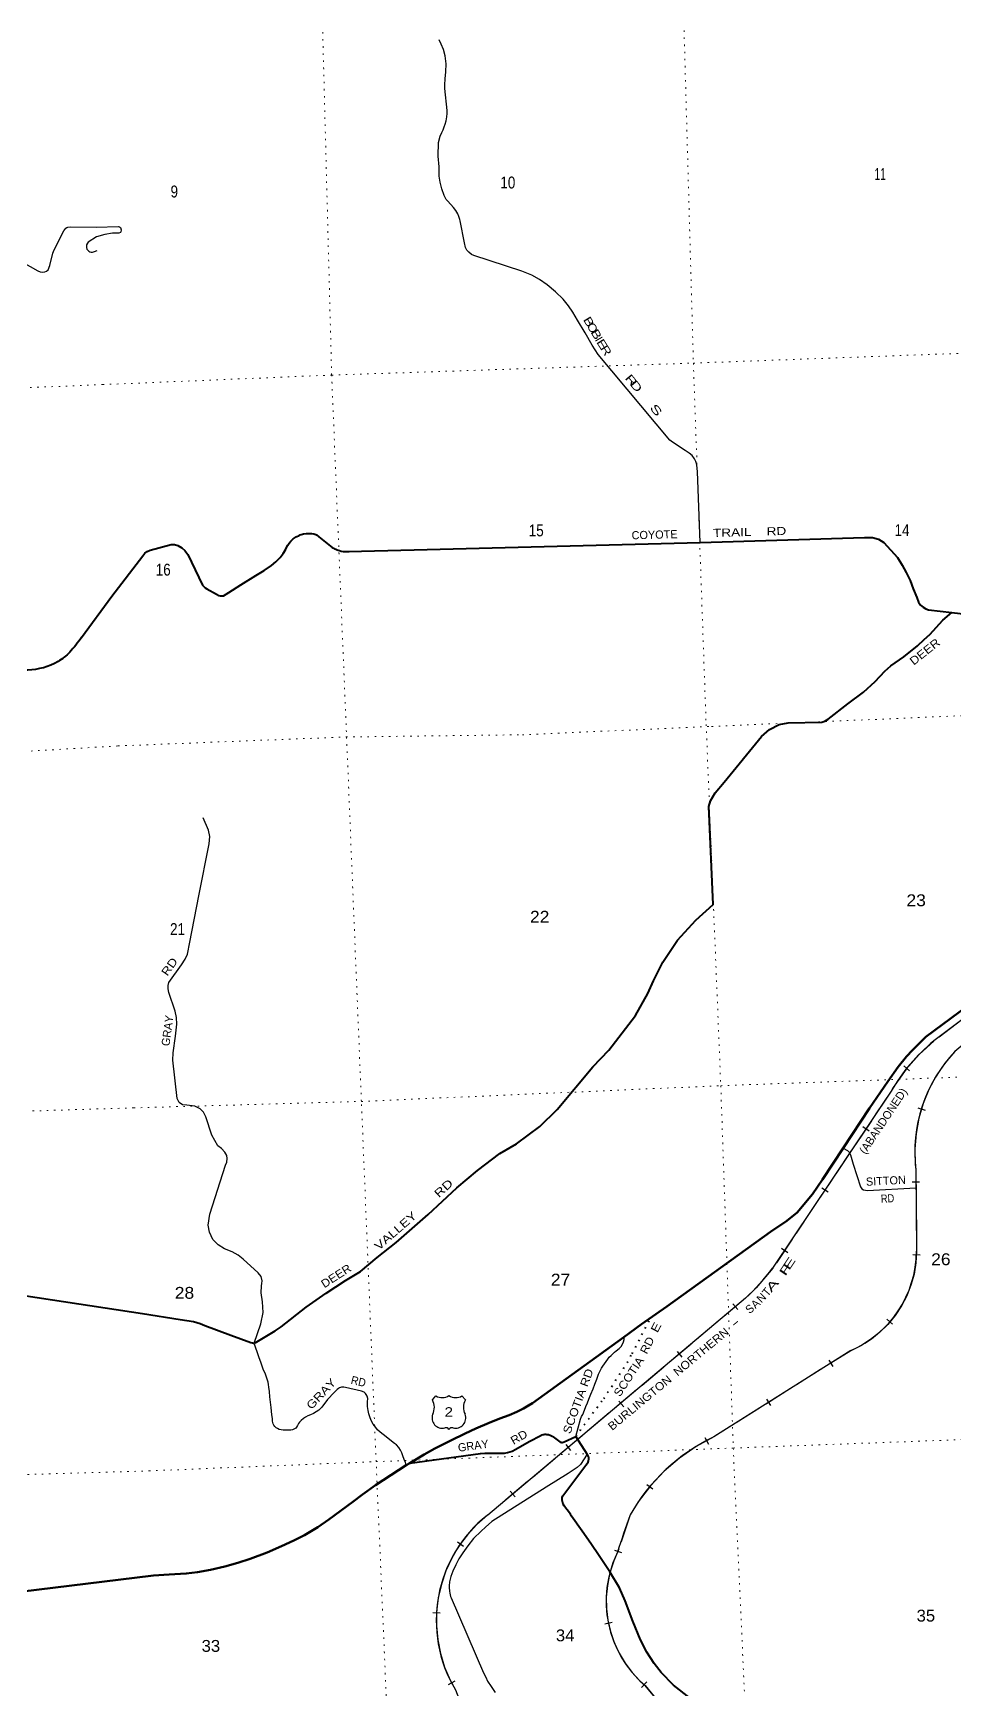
# Model space of a CAD drawing. Header units: feet. Extents: x 733631 to 986127, y 195788 to 388968.
# Drawn here: x 951232 to 964826, y 256671 to 281106 of the extents above; entities that cross this region are included whole.
import ezdxf
from ezdxf.enums import TextEntityAlignment as Align

# ---------------------------------------------------------------- set-up
doc = ezdxf.new("R2010")
doc.units = ezdxf.units.FT
doc.header["$LTSCALE"] = 70
doc.linetypes.add('DOTTED', pattern=[1.5, 0.3, -1.2])
doc.linetypes.add('LONG_DASHED', pattern=[7.5, 6, -1.5])
for name, color, linetype, lineweight in [('16', 7, 'Continuous', 25), ('20', 7, 'Continuous', 70), ('26', 7, 'Continuous', 40), ('29', 7, 'Continuous', 25), ('39', 7, 'Continuous', 13), ('53', 7, 'DOTTED', 40), ('63', 7, 'Continuous', 25), ('7', 7, 'DOTTED', 13)]:
    doc.layers.add(name, color=color, linetype=linetype, lineweight=lineweight)
for name, color, linetype in [('27', 7, 'Continuous'), ('30', 7, 'Continuous'), ('54', 7, 'Continuous')]:
    doc.layers.add(name, color=color, linetype=linetype)

msp = doc.modelspace()

# ---------------------------------------------------------------- linework, layer by layer
at = {"layer": '16'}
for p, q in [((957120.48, 260946.52), (957171.79, 261005.28)), ((957363.55, 261011.25), (957363.27, 261011.05)), ((957555.64, 261005.37), (957607.03, 260946.52))]:
    msp.add_line(p, q, dxfattribs=at)
for centre, radius, start, end in [((957262.87, 261162.94), 182.07, 239.97227, 303.45418), ((957464.65, 261162.44), 181.52, 236.33975, 300.08743), ((957464.64, 261162.94), 182.07, 236.54582, 236.59441), ((957266.69, 260680.99), 151.42, 159.09177, 283.81923), ((956927.5, 260835.89), 222.05, 332.97043, 29.75871), ((957460.81, 260680.99), 151.42, 256.18077, 20.90823), ((957800, 260835.89), 222.05, 150.24129, 207.02957)]:
    msp.add_arc(centre, radius, start, end, dxfattribs=at)
for centre, major_axis, start_param, end_param in [((957322.03, 260482.17), (-19.56, 51.67), 4.95877769, 6.28318531), ((957405.48, 260482.17), (19.56, 51.67), 0, 1.32637542)]:
    msp.add_ellipse(centre, major_axis=major_axis, ratio=0.929097, start_param=start_param, end_param=end_param, dxfattribs=at)
at = {"layer": '20'}
for points in [[(963179.09, 264659.34), (963565.82, 265248.15), (963838.56, 265641.89), (963988.24, 265859.89), (964114.99, 266012.04), (964201.18, 266106.94), (964398.91, 266303.51), (967328.21, 268469.39)], [(959942.69, 261874.76), (960203.06, 262065.66), (960576.53, 262326.09), (962109.14, 263425.15), (962346.24, 263589.47), (962498.1, 263710.38), (962724.35, 263983.21), (962873.12, 264200.24), (963179.09, 264659.34)], [(956786.16, 260015.71), (956998.01, 260142.01), (957155.1, 260229.75), (957392.05, 260350.23), (957601.5, 260451.06), (957761.21, 260524.4), (957960.19, 260608.2), (958117.27, 260671.06), (958252.11, 260723.44), (958364.69, 260770.58), (958462.87, 260821.66), (958540.11, 260866.18), (958596.4, 260901.54), (959942.69, 261874.76)], [(953008.3, 258355.9), (953239.05, 258369.99), (953490.92, 258386.89), (953656.79, 258406.86), (953845.69, 258440.66), (954059.17, 258491.36), (954249.6, 258543.59), (954433.9, 258605.05), (954685.01, 258697.22), (954895.41, 258789.4), (955078.17, 258873.9), (955234.82, 258953.78), (955430.63, 259072.09), (955594.96, 259181.16), (955945.89, 259443.87), (956088.72, 259552.95), (956280.69, 259691.21), (956735.81, 259985.33), (956786.16, 260015.71)], [(948858.22, 257052.77), (950756.36, 258004.73), (950835.99, 258041.87), (950937.85, 258087.32), (950992.91, 258105.23), (951042.46, 258116.24), (953008.3, 258355.9)]]:
    msp.add_lwpolyline(points, dxfattribs=at)
at = {"layer": '26'}
msp.add_line((951945.66, 272190.93), (952391.88, 272803.21), dxfattribs=at)
for points in [[(952391.88, 272803.21), (952851.06, 273398.45), (952880.82, 273434.6), (952912.72, 273460.13), (952957.37, 273481.4), (953269.4, 273563.28), (953315.12, 273563.28), (953366.15, 273547.33), (953423.56, 273516.49), (953471.4, 273476.08), (953512.86, 273416.52), (953730.28, 272965.6), (953748.62, 272944.34), (953768.82, 272926.79), (953793.27, 272911.37), (953934.13, 272833.2), (953968.69, 272812.99), (953992.08, 272807.15), (954023.44, 272805.02), (954040.98, 272808.21), (954117.26, 272855.01), (954297.46, 272968.27), (954515.42, 273106.2), (954637.89, 273182.13), (954748.88, 273255.52), (954812.04, 273308.48), (954873.92, 273372.94), (954921.12, 273432.28), (954954.93, 273485.88), (954970.88, 273521.62), (954986.19, 273553.52), (955007.87, 273584.79), (955034.03, 273614.78), (955069.11, 273647.33), (955109.3, 273676.68), (955154.59, 273697.1), (955169.43, 273704.44), (955220.46, 273719.12), (955264.47, 273724.86), (955313.59, 273728.06), (955343.25, 273724.23), (955370.37, 273719.76), (955399.39, 273712.1), (955408.96, 273708.28), (955445.48, 273677.6), (955643.88, 273520.75), (955660.49, 273510.81), (955676.8, 273501.8), (955694.19, 273494.5), (955713.61, 273486.26), (955729.76, 273479.74), (955748.4, 273474.19), (955775.27, 273467.82), (955806.64, 273462.85), (955840.34, 273459.74), (955864.56, 273459.28), (955893.29, 273460.99), (956074.5, 273465.8), (957043.54, 273491.28), (961070.27, 273595.68)], [(961070.27, 273595.68), (963492.29, 273666.2), (963609.37, 273666.21), (963700.63, 273640.98), (963776.28, 273592.94), (963980.41, 273370.72), (964048.86, 273260.21), (964108.89, 273148.5), (964165.94, 273031.99), (964212.77, 272910.67), (964263.2, 272780.94), (964288.42, 272712.48), (964318.44, 272670.44), (964358.06, 272638), (964398.89, 272616.38), (964439.71, 272601.97), (964781.99, 272562.5)], [(954507.6, 261787.98), (954799.83, 261965.31), (954889.27, 262024.96), (955260.31, 262316.59), (955555.16, 262522.06), (955840.06, 262707.64), (956062.02, 262840.2), (956303.86, 263045.66), (956585.45, 263271), (957055.88, 263681.93), (957479.92, 264072.98), (957786.36, 264331.47), (958115.99, 264583.33), (958361.14, 264722.52), (958705.68, 264981), (958962.42, 265232.86), (959489.17, 265859.2), (959721.07, 266107.74), (960115.29, 266614.78), (960297.5, 266939.55), (960381.98, 267129.27), (960521.12, 267404.33), (960733.14, 267725.78), (961008.11, 268020.72), (961263.2, 268256.01), (961196.94, 269699.24), (961220.13, 269782.08), (961289.7, 269901.39), (961422.21, 270057.14), (961972.15, 270729.87), (962094.72, 270835.92), (962233.86, 270908.83), (962366.38, 270932.03), (962863.3, 270945.28), (962907.21, 270956.88), (962955.24, 270986.71), (963250.09, 271213.71), (963478.67, 271387.7), (963652.6, 271541.79), (963791.74, 271694.24), (963879.53, 271775.43), (964071.67, 271907.99), (964274.58, 272069.54), (964375, 272160.28), (964459, 272238.15), (964647.28, 272448.99), (964781.99, 272562.5)], [(964781.99, 272562.5), (965556.49, 272469.72)], [(945555.07, 262597.82), (946778.13, 262381.45), (946836.59, 262371.16), (946891.7, 262367.27), (950853.03, 262489.27), (951020.48, 262493.17), (951127.93, 262480.8), (952843.38, 262221.35)], [(952843.38, 262221.35), (953398.94, 262131.57), (953598.03, 262102.25), (953694.76, 262074.88), (953766.09, 262044.58), (954146.18, 261903.84), (954440.17, 261795.65), (954465.09, 261787.1), (954480.72, 261784.41), (954492.54, 261784.18)], [(956786.16, 260015.71), (957827.55, 260156.03), (957895.14, 260163.15), (957952.4, 260163.15), (958104.2, 260163.83), (958182.13, 260163.15), (958227.53, 260171.96), (958298.01, 260191.62), (958350.53, 260219.42), (958548.92, 260332.29), (958718.7, 260423.39), (958726.58, 260427.8), (958736.23, 260432.96), (958752.54, 260436.69), (958764.31, 260438.81), (958776.51, 260439.91), (958792.43, 260440.08), (958806.75, 260439.32), (958822.54, 260437.12), (958832.11, 260435.21), (958844.95, 260431.7), (958855.49, 260428.31), (958867.74, 260423.22), (958875.57, 260419.53), (958884.42, 260414.87), (958891.88, 260410.42), (958897.97, 260406.48), (958901.11, 260404.36), (958998.76, 260329.58), (959004.96, 260326.31), (959013.78, 260323.29), (959018.75, 260321.9), (959028.38, 260320.35), (959036.83, 260320.27), (959050.86, 260322.55), (959064.72, 260328.1), (959236.95, 260408.54)], [(960920.59, 256547.46), (960674.62, 256738.62), (960495.72, 256925.7), (960388.99, 257061.95), (960283.28, 257224.63), (960189.77, 257409.69), (960077.96, 257684.22), (959965.54, 257984.56), (959879.18, 258176.89), (959735.79, 258409.98), (959577.74, 258649.58), (959457.16, 258830.1), (959329.26, 259011.84), (959173.08, 259234.64), (959155.37, 259260.25), (959109.12, 259326.07), (959105.3, 259331.38), (959072.68, 259371.85), (959064.64, 259384.66), (959050.75, 259410.55), (959038.74, 259448.24), (959036.04, 259469.69), (959036.17, 259491.1), (959036.83, 259509.53), (959043.39, 259531), (959383.83, 259986.52), (959415.54, 260028.09), (959424.96, 260053.38), (959428.39, 260075.67), (959427.11, 260091.1), (959423.68, 260112.95), (959402.51, 260146.81), (959238.37, 260406.29)]]:
    msp.add_lwpolyline(points, dxfattribs=at)
msp.add_spline([(951945.66, 272190.93), (951771.4, 271977.42), (951598.64, 271835.82), (951152.71, 271710.84), (950851.46, 271722.42), (950522.46, 271718.87), (950224.68, 271514.2), (949919.23, 271355.77), (949665.12, 271405.42), (949174.64, 271691.39), (949018.16, 271720.22), (948644.66, 271719.14), (948359.89, 271721.19), (948136.08, 271828.54), (947991.81, 271971.05), (947975.31, 272271.77), (947931.32, 272666.55), (947985.93, 273303.45), (948069.11, 273524.78), (948025.6, 273672.88), (947806.65, 274047.32), (947341.82, 274582.93), (946970.85, 274974.23), (946661.15, 275112.91), (946242.58, 275130.45), (945859.78, 275048.15), (945607.24, 274936.08), (944878.28, 274821.3), (943891.68, 274683.26), (943411.44, 274674.35), (942969.41, 274786.1), (942454.2, 274970.08), (942144.55, 274932.83), (941955.05, 274691.56), (941707.33, 274498.77), (941312.53, 274355.38), (940856.06, 274126.9), (940545.16, 273834.81), (940375.18, 273438.52), (940221.37, 273158.06), (940024.4, 273015.61), (939895.79, 272881.64), (939954.67, 272697.68), (940108.32, 272343.17), (940487.22, 271723.64), (940566.92, 271463.58), (940487.87, 271181.73), (940573.39, 270986.58), (940672.53, 270806.07), (940838.21, 270686.56), (940894.15, 270354.88), (940978.18, 270028.25), (940928.34, 269719.11), (940974.28, 269326.42), (941148.05, 268916), (941391.04, 268605.1), (942396.32, 267390.98), (942870.95, 266863.81), (943417.39, 266187.53), (943674.36, 265881.16), (943891.82, 265607.78), (944097.36, 265445.19), (944327.1, 265283.46), (944473.63, 265017.68), (944903.82, 264490.96), (945031.36, 264248.77), (945028.38, 263985.78), (944919.21, 263698.82), (944901.39, 263514.17), (945025.79, 263304.22), (945250.08, 263008.84), (945491.6, 262740.35), (945555.07, 262597.82)], degree=3, dxfattribs=at)
at = {"layer": '29'}
for points in [[(961070.27, 273595.68), (961029.02, 274638.57), (961023.69, 274683.38), (961018.35, 274741), (961005.55, 274787.94), (960984.22, 274826.36), (960953.29, 274874.37), (960909.56, 274911.72), (960848.76, 274952.26), (960674.9, 275063.23), (960641.83, 275085.63), (960620.5, 275104.84), (959567.2, 276364.96), (959478.67, 276505.8), (959374.14, 276685.05), (959261.08, 276874.97), (959193.88, 276992.35), (959129.88, 277086.24), (959047.75, 277180.13), (958935.76, 277288.97), (958810.96, 277393.53), (958701.1, 277470.36), (958588.03, 277534.38), (958440.84, 277596.26), (957732.59, 277826.73), (957695.53, 277841.68), (957656.07, 277873.69), (957627.8, 277903.03), (957607, 277946.24), (957591.53, 278012.4), (957530.2, 278337.3), (957525.4, 278355.71), (957510.47, 278402.66), (957493.4, 278442.14), (957467.8, 278490.15), (957429.4, 278536.03), (957347.27, 278626.73), (957322.74, 278650.2), (957292.87, 278711.02), (957261.94, 278811.32), (957234.21, 278908.42), (957222.47, 278994.84), (957218.21, 279135.15), (957206.47, 279292), (957209.67, 279494.98), (957237.41, 279588.88), (957258.74, 279640.09), (957277.94, 279677.44), (957293.94, 279722.25), (957307.8, 279764.93), (957321.67, 279812.95), (957331.27, 279872.7), (957337.67, 279919.65), (957336.6, 279966.6), (957303.81, 280290.44), (957304.34, 280345.39), (957308.08, 280431.28), (957318.21, 280533.71), (957321.41, 280651.61), (957307.01, 280770.58), (957284.08, 280865.01), (957251.82, 280941.29), (957218.99, 281008.01)], [(950390.61, 278109.59), (951299.82, 277600.03), (951335.55, 277586.85), (951369.2, 277581.24), (951406.6, 277583.11), (951431.28, 277595.54), (951451.47, 277616.79), (951479.12, 277679.5), (951521.86, 277860.09), (951541.22, 277912.4), (951685.08, 278191.13), (951715.11, 278228.6), (951730.07, 278237.95), (951743.16, 278245.44), (951784.22, 278250.28), (952159.73, 278244.02)], [(952165.71, 278104.03), (952043.91, 278025.48), (952031.56, 278009.23), (952021.28, 277984.9), (952017.54, 277960.58), (952017.54, 277944.68), (952025.95, 277922.22), (952035.52, 277908.32), (952052.13, 277892.29), (952069.89, 277882), (952089.53, 277877.32), (952105.17, 277877.96), (952138.14, 277884.8), (952174.38, 277900.77)], [(952159.73, 278244.02), (952488.37, 278255.68), (952503.38, 278250.04), (952518.38, 278238.78), (952531.51, 278204.99), (952525.89, 278174.96), (952518.38, 278165.58), (952497.75, 278158.07), (952400.2, 278154.31), (952291.4, 278137.42), (952165.71, 278104.03)], [(954492.54, 261784.18), (954589.28, 262067.83), (954624.48, 262235.05), (954615.68, 262395.99), (954595.57, 262525.8), (954598.08, 262630.16), (954605.62, 262662.85), (954610.65, 262704.34), (954596.83, 262765.95), (954551.58, 262821.27), (954331.62, 263022.44), (954256.21, 263081.53), (954168.23, 263133.08), (954056.37, 263175.83), (953962.1, 263232.41), (953882.92, 263311.62), (953834.15, 263421.18), (953813.55, 263526.13), (953839.77, 263685.42), (954068.32, 264408.78), (954086.59, 264453.75), (954094.09, 264509.97), (954090.34, 264554.01), (954061.3, 264601.8), (954009.79, 264653.33), (953957.33, 264696.44), (953869.28, 264852.91), (953777.48, 265123.71), (953743.76, 265193.05), (953693.18, 265238.02), (953616.37, 265279.25), (953496.48, 265294.24), (953434.66, 265299.87), (953385.95, 265335.47), (953357.85, 265391.69), (953294.16, 265957.64), (953298.85, 266064.46), (953332.57, 266311.83), (953353.17, 266489.86), (953347.55, 266587.31), (953328.82, 266679.13), (953233.28, 266954.61), (953222.04, 267012.7), (953221.57, 267058.62), (953235.62, 267104.53), (953421.09, 267365.96), (953474.96, 267450.28), (953506.81, 267521.49), (953542.4, 267699.52), (953677.28, 268384), (953827.16, 269150.47), (953838.4, 269255.41), (953819.66, 269352.86), (953738.28, 269530.4)], [(963179.09, 264659.34), (963242.26, 264624.69), (963266.09, 264603.59), (963289.15, 264562.75), (963324.52, 264426.73), (963435.47, 264089.72), (963454, 264061.44), (963476.74, 264044.67), (963535.93, 264036.69), (964251.56, 264073.02)], [(956735.81, 259985.33), (956721.77, 260023.7), (956702.6, 260068.1), (956686.46, 260123.6), (956668.31, 260165.99), (956648.13, 260207.36), (956623.92, 260246.72), (956589.62, 260283.05), (956563.9, 260306.27), (956395.43, 260437.46), (956349.02, 260471.77), (956312.7, 260508.1), (956285.46, 260540.39), (956249.15, 260588.83), (956218.88, 260642.32), (956196.69, 260695.8), (956183.57, 260741.22), (956171.47, 260789.66), (956165.67, 260851.47), (956164.66, 260921.1), (956167.69, 260969.54), (956157.6, 261004.86), (956142.47, 261028.07), (956131.37, 261044.21), (956112.2, 261062.38), (956072.86, 261076.51), (955840.45, 261131.77), (955816.24, 261136.31), (955796.82, 261136.82), (955781.18, 261134.29), (955765.29, 261130.51), (955750.92, 261125.21), (955733.26, 261116.63), (955713.84, 261100.99), (955674, 261057.6), (955572.24, 260951.13), (955488, 260838.1), (955444.87, 260798.36), (955407.55, 260770.61), (955368.2, 260745.89), (955323.31, 260725.2), (955284.97, 260710.56), (955250.17, 260692.9), (955220.41, 260673.22), (955185.1, 260642.95), (955159.13, 260616.96), (955143.49, 260597.28), (955129.87, 260571.04), (955118.27, 260547.33), (955106.16, 260532.19), (955094.56, 260523.61), (955076.4, 260514.53), (955057.74, 260508.47), (955031.51, 260503.43), (955003.26, 260500.4), (954975.52, 260498.88), (954947.78, 260500.4), (954920.54, 260502.42), (954889.77, 260503.93), (954860.01, 260511.5), (954836.8, 260524.11), (954814.61, 260534.71), (954797.46, 260552.88), (954781.82, 260574.07), (954771.61, 260596.02), (954765.31, 260612.42), (954761.27, 260633.36), (954760.77, 260656.32), (954761.52, 260672.72), (954754.46, 260727.47), (954742.1, 260834.38), (954734.28, 260913.1), (954724.2, 260992.07), (954717.14, 261071.93), (954709.06, 261133.99), (954705.03, 261176.38), (954697.97, 261206.65), (954689.9, 261239.96), (954658.12, 261328.77), (954648.03, 261351.98), (954630.63, 261388.31), (954594.31, 261490.74), (954561.02, 261585.1), (954492.54, 261784.18)], [(959683.34, 261515.84), (959707.5, 261550.12), (959729.98, 261575.98), (959755.83, 261602.96), (959777.74, 261624.32), (959806.96, 261650.74), (959832.52, 261673.22), (959874.1, 261703.57), (959903.32, 261735.05), (959923.55, 261769.9), (959940.41, 261805.87), (959947.15, 261838.47), (959948.28, 261858.71), (959947.83, 261863.58), (959946.43, 261868.12), (959945.47, 261870.97), (959942.69, 261874.76)], [(959238.37, 260406.29), (959236.95, 260408.54), (959307.16, 260663.14), (959321.77, 260703.05), (959338.07, 260732.28), (959362.79, 260796.36), (959384.71, 260850.89), (959406.61, 260904.84), (959428.53, 260957.68), (959456.62, 261031.88), (959489.49, 261112.26), (959514.78, 261178.03), (959544, 261252.22), (959572.65, 261326.42), (959596.24, 261375.87), (959615.91, 261414.1), (959636.14, 261446.14), (959657.49, 261480.99), (959683.34, 261515.84)], [(959402.51, 260146.81), (959305.95, 259994.79), (959254.74, 259950.65), (959123.82, 259859.91), (958798.08, 259660.25), (957996.01, 259155.43), (957903.92, 259071.26), (957837.71, 259013.18), (957724.63, 258902.1), (957642.62, 258796.13), (957569.28, 258693.2), (957512.23, 258605.57), (957465.37, 258516.91), (957423.61, 258423.16), (957392.03, 258344.69), (957371.65, 258263.17), (957368.98, 258205.34), (957368.98, 258190.82), (957369.49, 258165.34), (957370.77, 258143.69), (957372.8, 258125.35), (957377.64, 258097.32), (957382.99, 258072.36), (957389.36, 258048.92), (957397, 258027.01), (957876.05, 256921.08), (957907.63, 256857.9), (957934.11, 256799.81), (957985.05, 256720.33), (958044.13, 256633.71)]]:
    msp.add_lwpolyline(points, dxfattribs=at)
at = {"layer": '29', "lineweight": 13}
msp.add_arc((954235.93, 273926.53), 842.42, 302.17792, 327.83075, dxfattribs=at)
at = {"layer": '39'}
msp.add_spline([(951707.79, 288835.53), (951886.31, 288862.81), (952145.48, 288793.91), (952351.82, 288733.09), (952672.19, 288648.34), (953039.26, 288557.29), (953451.48, 288447.76), (953827.55, 288332.82), (954190.66, 288239.6), (954509.09, 288152.75), (954928.52, 288065.71), (955569.31, 288051.71), (956068.78, 287983.87), (956833.3, 287956.39), (957239.6, 287947.61), (957336.79, 287941.21), (957642.57, 287920.53), (958027.39, 287892.75), (958549.74, 287860.11), (958902.99, 287812.96), (959339.32, 287758.87), (959757.81, 287696.03), (960174.37, 287631.09), (960535.76, 287582.23), (960890.41, 287551.29), (961241.11, 287465.67), (961580.19, 287314.99), (961892.11, 287187.51), (962268.26, 287070.55), (962566.21, 286991.01), (963011.7, 286909), (963394.51, 286828.64), (963956.67, 286706.64), (964302.26, 286596.59), (964455.47, 286499.43), (964518.62, 286433.17), (964699.24, 286201.74), (964787.07, 286071.8), (964808.34, 285991.83), (964958.32, 285769.33), (965106.83, 285532.65), (965275.74, 285290.68), (965430.22, 285056.24), (965650.79, 284836.43), (965975.61, 284584.23), (966222.07, 284425.99), (966498.39, 284278.98), (966539.98, 284248.25), (966640.9, 284197.57), (966737.95, 284142.69), (966751.06, 284116.94), (966827.64, 284016.86), (966873.12, 283885.31), (966880.81, 283843.19), (966903.57, 283619.9), (966939.37, 283425.37), (967031.8, 283176.46), (967120.72, 283018.28), (967189.23, 282917.9), (967399.64, 282647.21), (967641.23, 282405.99), (967867.31, 282200.52), (968072.9, 282002.36), (968325.11, 281799.91), (968458.08, 281703.99), (968516.81, 281647.66), (968521.77, 281623.62), (968533.66, 281525.12), (968669.97, 281395), (968716.75, 281334.17), (968726.07, 281302.22), (968758.34, 281303.44), (968769.5, 281328.1), (968737.93, 281361.23), (968726.52, 281395.13), (968779.42, 281385.02), (968873.45, 281303.78), (968947.31, 281221.77), (968949.1, 281175.4), (968930.34, 281138.33), (969039.94, 281124.32), (969076.31, 281176.19), (969177.23, 281178.01), (969198.42, 281100.06), (969252.8, 281051.64), (969261.5, 280983.31), (969235.37, 280927.79), (969199.95, 280799.22), (969193.2, 280764.63), (969093.71, 280621.51), (969093.17, 280583.12)], degree=3, dxfattribs=at)
at = {"layer": '53'}
msp.add_lwpolyline([(959236.95, 260408.54), (959646.62, 260967.6), (959939.25, 261406.84), (960066.81, 261628.34), (960343.87, 262163.85)], dxfattribs=at)
at = {"layer": '63'}
for p, q in [((964927.55, 266553.3), (964514.71, 266241.12)), ((964073.76, 265873.24), (964156.6, 265799.94)), ((963885.41, 265502.59), (962138.4, 262890.83)), ((964282.07, 265253.32), (964388.17, 265222.06)), ((963470.3, 264978.24), (963562.24, 264916.74)), ((964195.21, 264162.59), (964305.81, 264163.71)), ((964249.53, 264340.29), (964261.62, 263139.18)), ((962864.45, 264077.19), (962956.39, 264015.69)), ((962270.49, 263184.53), (962362.43, 263123.03)), ((964205.19, 263094.47), (964315.58, 263087.5)), ((961552.52, 262365.9), (961623.75, 262281.29)), ((963823.7, 262136.72), (963908.91, 262066.19)), ((960730.19, 261662.12), (960801.43, 261577.5)), ((963290.19, 261674.49), (961269.16, 260402.13)), ((962966.52, 261533.94), (963025.45, 261440.33)), ((959871.61, 260931.07), (959942.84, 260846.45)), ((962046.27, 260957.67), (962105.2, 260864.06)), ((959086.79, 260287.36), (959158.02, 260202.74)), ((961139.44, 260392.08), (961192.58, 260295.07)), ((958269.47, 259601.35), (958340.71, 259516.73)), ((960281.28, 259701.28), (960369.28, 259634.27)), ((957490.25, 258854.74), (957578.87, 258788.54)), ((959805.1, 258733.35), (959909.96, 258698.14)), ((957125.36, 257810.66), (957235.96, 257809.2)), ((959661.7, 257646.4), (959769.53, 257671.08)), ((957357.22, 256748.84), (957454.31, 256801.84)), ((960206.36, 256707.16), (960280.87, 256788.91))]:
    msp.add_line(p, q, dxfattribs=at)
at = {"layer": '63', "linetype": 'LONG_DASHED'}
for points in [[(966269.03, 267287.81), (964824.26, 266083.68), (964828.1, 266092.96)], [(964928.21, 266552.42), (964515.41, 266240.27), (964301.31, 266044.08), (964108.87, 265826.58), (963940.22, 265590.15), (963886.34, 265502), (962139.28, 262890.17), (961893.47, 262601.25), (961738.19, 262446.65), (957939.18, 259248.52), (957933.14, 259248.29), (957777.44, 259111.77), (957636.64, 258959.49), (957512.53, 258793.32), (957406.46, 258615.09), (957319.6, 258426.74), (957252.92, 258230.35), (957207.13, 258028.06), (957182.72, 257822.1), (957179.98, 257614.71), (957198.94, 257408.18), (957239.38, 257204.75), (957300.86, 257006.67), (957382.71, 256816.09), (957461.79, 256671.24), (957968.59, 255369.66)], [(964827.31, 266086.3), (964680.3, 265913.68), (964552.3, 265726.89), (964444.53, 265527.74), (964358.17, 265318.4), (964294.16, 265101.2), (964253.21, 264878.5), (964235.76, 264652.72), (964242.01, 264426.35), (964250.63, 264340.35), (964262.72, 263139.15), (964252.04, 262970.22), (964223.77, 262803.32), (964178.21, 262640.29), (964115.85, 262482.91), (964037.39, 262332.91), (963943.67, 262191.93), (963835.73, 262061.53), (963714.76, 261943.12), (963582.07, 261838), (963439.11, 261747.34), (963290.73, 261673.53), (961269.72, 260401.18), (961009.37, 260258.58), (960765.42, 260089.6), (960540.48, 259896.03), (960337, 259680.03), (960157.22, 259443.92), (960036.19, 259250.09), (959851.47, 258699.92), (959784.14, 258542.15), (959733.71, 258378.31), (959700.68, 258210.09), (959685.41, 258039.35), (959688.08, 257867.94), (959708.65, 257697.76), (959746.88, 257530.65), (959802.38, 257368.45), (959874.53, 257212.95), (959962.54, 257065.83), (960065.46, 256928.74), (960182.13, 256803.13), (960256.43, 256735.4), (961288.17, 255492.18)]]:
    msp.add_lwpolyline(points, dxfattribs=at)
at = {"layer": '63'}
for points in [[(961737.45, 262447.46), (957938.76, 259249.6), (957932.71, 259249.37)], [(960255.63, 256734.64), (961287.28, 255491.52), (964701.06, 250306.16)]]:
    msp.add_lwpolyline(points, dxfattribs=at)
for centre, radius, start, end in [((966280.1, 264099.45), 2775.49, 129.49905, 149.63244), ((966398.43, 264599.13), 2164.44, 136.58032, 186.86836), ((962645.56, 263156.52), 1616.15, 293.50735, 359.38539), ((959259.89, 265090.95), 3623.03, 313.14411, 322.60832), ((962499.59, 257846.74), 2836.2, 115.71101, 150.33241), ((959159.93, 257692.29), 1982.57, 128.24358, 211.01411), ((976907.5, 253279.43), 17897.74, 160.51108, 162.3693), ((961322.06, 257979.06), 1638.86, 153.89029, 229.40456)]:
    msp.add_arc(centre, radius, start, end, dxfattribs=at)
at = {"layer": '7'}
for points in [[(956521.18, 254696.37), (956290.53, 260037.11), (956073.07, 265350.08), (955851.95, 270799.71), (955634.79, 276062.73), (955496.37, 281368.61), (955373.7, 286685.18), (955365.67, 288057.84)], [(960655.23, 287570.5), (960670.31, 286922.95), (960820.76, 281567.04), (960970.12, 276239.37), (961157.87, 270911.13), (961373.94, 265581.95), (961558.29, 260237.43), (961800.8, 254903.2)], [(952258.8, 275922.27), (955634.79, 276062.73), (960970.12, 276239.37), (966417.68, 276438.45), (970965.75, 276560.84)], [(952258.8, 275922.27), (950367.09, 275844.65), (945151.2, 275625.67), (939845.76, 275369.15), (934422.02, 275146.86), (929127.14, 274935.2), (927652.98, 274874.09)], [(952486.17, 270593.35), (955849.16, 270725.41), (958447.29, 270757.57), (961239.25, 270880.68), (966506.61, 271106.45), (971886.53, 271331.23), (973038.61, 271364.92)], [(921778.87, 269296.24), (923996.12, 269364.53), (929312.15, 269548.63), (934626.99, 269767.07), (940060.66, 270052.39), (945287.05, 270259.61), (950571.5, 270481.01), (952486.17, 270593.35)], [(952713.96, 265254.54), (956073.07, 265350.08), (961373.94, 265581.95), (966716.79, 265773.01), (972062.73, 265988.42), (973915.89, 266064.95)], [(952713.96, 265254.54), (950748.98, 265195.29), (945474.06, 264931.75), (940250.95, 264688.26), (934887.36, 264478.21), (929519.67, 264270.03), (924239.32, 264046.75), (921999.05, 263963.64)], [(952942.41, 259900.2), (956290.53, 260037.11), (961558.29, 260237.43), (966929.13, 260435.61), (972296.17, 260680.1), (973976.58, 260784.39)], [(929485.39, 258967.87), (929753.82, 258980.24), (935093.77, 259173.28), (940428.5, 259400.51), (945662.4, 259624.17), (950940.94, 259841.32), (952942.41, 259900.2)]]:
    msp.add_lwpolyline(points, dxfattribs=at)

# ---------------------------------------------------------------- texts
at = {"layer": '16', "width": 1.2}
msp.add_text(' 2 ', height=140, dxfattribs=at).set_placement((957362.41, 260699.48), align=Align.CENTER)
at = {"layer": '27'}
for s, rotation, p in [('COYOTE', 1.485, (960060.29, 273639.79)), ('GRAY', 7.674, (957505.54, 260182.06))]:
    msp.add_text(s, height=120, rotation=rotation, dxfattribs=at).set_placement(p)
for s, rotation, width, p in [('TRAIL    RD', 1.668, 1.25, (961260.19, 273673.93)), ('DEER', 38.526, 1.15, (964219.56, 271776.22)), ('RD', 42.682, 1.3, (957215.29, 263922.69)), ('VALLEY', 41.138, 1.25, (956330.75, 263146.99)), ('DEER', 32.871, 1.1, (955527.21, 262592.66)), ('RD', 29.637, 1.1, (958316.08, 260282.71))]:
    msp.add_text(s, height=120, rotation=rotation, dxfattribs=dict(at, width=width)).set_placement(p)
at = {"layer": '30'}
for s, rotation, width, p in [('B', 300.765, 1.35, (959375.91, 276818.92)), ('O', 300.765, 1.2, (959429.76, 276728.38)), ('B', 300.249, 1.35, (959486.4, 276633.66)), ('E', 302.153, 1.4, (959573.87, 276485.88)), ('R', 302.153, 1.3, (959631.98, 276393.44)), ('R', 309.891, 1.5, (960007.45, 275947.42)), ('D', 309.891, 1.5, (960080.81, 275859.65)), ('S', 309.891, 1.65, (960373.95, 275508.96))]:
    msp.add_text(s, height=120, rotation=rotation, dxfattribs=dict(at, width=width)).set_placement(p, align=Align.CENTER)
msp.add_text('I', height=120, rotation=300.249, dxfattribs=at).set_placement((959523.35, 276563.33), align=Align.CENTER)
for s, rotation, width, p in [('RD', 54.646, 1.2, (953211.04, 267188.98)), ('RD', 2.906, 0.85, (963737.63, 263854.31)), ('GRAY', 46.657, 1.2, (955336.44, 260796.96)), ('RD', 346.625, 0.95, (955909.44, 261187.32)), ('SCOTIA RD', 69.894, 1.15, (959153.04, 260436.72))]:
    msp.add_text(s, height=120, rotation=rotation, dxfattribs=dict(at, width=width)).set_placement(p)
for s, rotation, p in [('GRAY', 82.238, (953241.22, 266159.97)), ('SITTON', 2.906, (963518.16, 264105.28))]:
    msp.add_text(s, height=120, rotation=rotation, dxfattribs=at).set_placement(p)
at = {"layer": '54'}
for s, rotation, width, p in [('E', 62.644, 1.3, (960439.23, 261927.68)), ('RD', 62.644, 1.1, (960283.1, 261612.86)), ('SCOTIA', 56.328, 1.1, (959884.96, 260982.67))]:
    msp.add_text(s, height=120, rotation=rotation, dxfattribs=dict(at, width=width)).set_placement(p)
at = {"layer": '63'}
msp.add_text('(ABANDONED)', height=120, rotation=56.221, dxfattribs=at).set_placement((963506.66, 264561.88))
for s, rotation, width, p in [('F', 56.221, 1.9, (962375.25, 262839.57)), ('E', 56.221, 1.75, (962432.76, 262927.69)), ('A', 49.609, 1.75, (962178.92, 262596.61))]:
    msp.add_text(s, height=120, rotation=rotation, dxfattribs=dict(at, width=width)).set_placement(p, align=Align.CENTER)
for s, rotation, p in [('N', 44.874, (962014.46, 262411.31)), ('T', 49.609, (962095.91, 262500.33)), ('S', 40.092, (961839.31, 262244.21)), ('A', 44.874, (961927.01, 262322))]:
    msp.add_text(s, height=120, rotation=rotation, dxfattribs=at).set_placement(p, align=Align.CENTER)
for s, rotation, width, p in [('BURLINGTON  NORTHERN', 39.721, 1.1, (959771.41, 260488.92)), ('-', 40.092, 2.25, (961576.44, 262005.15))]:
    msp.add_text(s, height=120, rotation=rotation, dxfattribs=dict(at, width=width)).set_placement(p)
at = {"layer": '7'}
for s, width, p in [('11', 0.65, (963640.85, 278941.34)), ('9', 0.85, (953258.77, 278682.61)), ('10', 0.85, (958122.16, 278815.28)), ('15', 0.85, (958541.37, 273684.01)), ('14', 0.85, (963936.8, 273687.94)), ('16', 0.85, (953039.81, 273105.24)), ('23', 1.1, (964112.52, 268229.3)), ('22', 1.1, (958559.63, 267985.83)), ('21', 0.85, (953250.75, 267804.14)), ('26', 1.1, (964477.14, 262934.62)), ('27', 1.1, (958867.46, 262633.89)), ('28', 1.1, (953320.77, 262439.11)), ('35', 1.05, (964262.26, 257678.13)), ('34', 1.05, (958941.46, 257386.94)), ('33', 1.05, (953716.77, 257231.57))]:
    msp.add_text(s, height=175, dxfattribs=dict(at, width=width)).set_placement(p)

doc.saveas('drawing.dxf')
